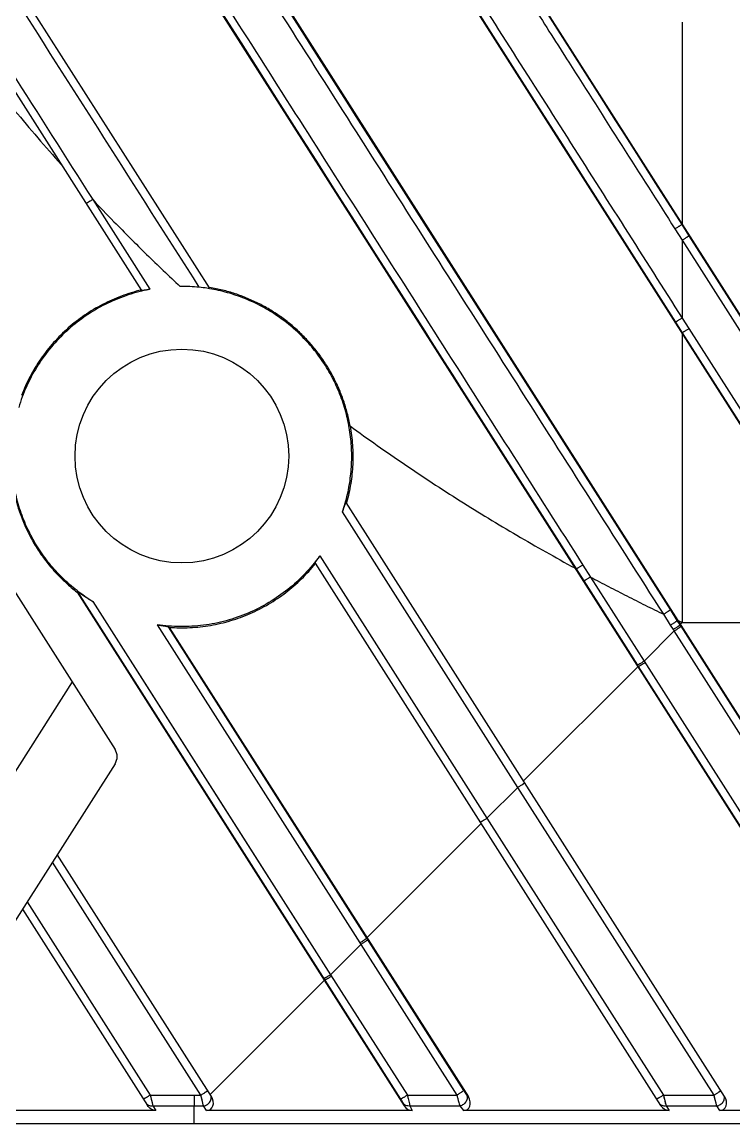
# Model space of a CAD drawing. Header units: millimetres. Extents: x 3299 to 14264, y 1863 to 5555.
# Drawn here: x 4475.34 to 4501.99, y 2501.52 to 2542.77 of the extents above; entities that cross this region are included whole.
import ezdxf

# ---------------------------------------------------------------- set-up
doc = ezdxf.new("R2010")
doc.units = ezdxf.units.MM
doc.layers.add('02___PRT_ALL_AXES', color=7, linetype='Continuous')

msp = doc.modelspace()

# ---------------------------------------------------------------- linework, layer by layer
at = {"color": 7, "linetype": 'Continuous'}
for p, q in [((4446.91015, 2614.5183), (4518.46401, 2502.20125)), ((4447.43, 2602.72148), (4511.25747, 2502.53242)), ((4446.91015, 2599.44292), (4508.85993, 2502.20125)), ((4482.3623, 2532.81335), (4447.4477, 2587.6183)), ((4446.92587, 2584.34286), (4479.81342, 2532.71975)), ((4475.19016, 2555.09024), (4496.0829, 2522.29549)), ((4499.61328, 2520.77466), (4477.64951, 2555.25049)), ((4487.57319, 2554.78467), (4520.86155, 2502.53242)), ((4458.66912, 2547.18189), (4478.82583, 2515.54219)), ((4491.18025, 2545.06502), (4499.8014, 2531.5332)), ((4494.73973, 2543.49864), (4500.03548, 2535.18645)), ((4492.35449, 2543.22192), (4492.7163, 2542.65402)), ((4494.86706, 2543.2988), (4495.32303, 2542.58311)), ((4492.7163, 2542.65402), (4494.69241, 2539.55232)), ((4500.05316, 2542.76609), (4500.05316, 2535.19504)), ((4495.32303, 2542.58311), (4495.71233, 2541.97206)), ((4494.69241, 2539.55232), (4495.47367, 2538.32605)), ((4495.47367, 2538.32605), (4496.65952, 2536.46475)), ((4496.65952, 2536.46475), (4497.53496, 2535.09065)), ((4499.06047, 2536.71683), (4500.03548, 2535.18645)), ((4477.98708, 2536.12526), (4480.13015, 2532.76199)), ((4494.50894, 2528.78661), (4490.40059, 2535.2352)), ((4497.53496, 2535.09065), (4499.31739, 2532.29293)), ((4499.78318, 2535.02102), (4500.05316, 2534.59705)), ((4500.03548, 2535.18645), (4500.30543, 2534.76273)), ((4500.05316, 2534.59705), (4509.17548, 2520.26919)), ((4500.05316, 2534.59705), (4500.05316, 2531.68686)), ((4500.30543, 2534.76273), (4509.42812, 2520.44382)), ((4488.44129, 2534.28998), (4489.52897, 2532.58273)), ((4482.36561, 2532.82965), (4482.35031, 2532.83217)), ((4482.36551, 2532.82906), (4482.35031, 2532.83217)), ((4499.31739, 2532.29293), (4499.8014, 2531.5332)), ((4499.8014, 2531.5332), (4500.05316, 2531.13805)), ((4500.05316, 2531.68686), (4500.30491, 2531.29146)), ((4500.05316, 2531.13805), (4506.96938, 2520.28247)), ((4500.05316, 2531.10049), (4500.05316, 2531.13805)), ((4500.05316, 2531.10049), (4500.05316, 2520.29416)), ((4500.30491, 2531.29146), (4507.22084, 2520.4291)), ((4495.97269, 2526.48906), (4494.50894, 2528.78661)), ((4493.47089, 2526.39536), (4496.0829, 2522.29549)), ((4498.12558, 2523.1098), (4495.97269, 2526.48906)), ((4501.64197, 2502.55033), (4487.47596, 2524.78652)), ((4487.49157, 2524.78289), (4487.48801, 2524.7676)), ((4487.49224, 2524.7827), (4487.48801, 2524.7676)), ((4493.90523, 2514.12126), (4487.33663, 2524.42983)), ((4499.61328, 2520.77466), (4498.12558, 2523.1098)), ((4486.31365, 2522.51643), (4499.24524, 2502.21789)), ((4486.48641, 2522.78665), (4492.74639, 2512.96242)), ((4496.33325, 2522.44327), (4496.61978, 2521.99336)), ((4496.03529, 2522.3319), (4496.0829, 2522.29549)), ((4496.0829, 2522.29549), (4496.36936, 2521.84584)), ((4496.36936, 2521.84584), (4498.37562, 2518.69659)), ((4496.61978, 2521.99336), (4498.62708, 2518.84311)), ((4477.40354, 2521.42712), (4477.41903, 2521.44132)), ((4477.40354, 2521.42712), (4489.65177, 2502.20125)), ((4477.41903, 2521.44132), (4486.67804, 2506.90734)), ((4477.99743, 2521.07185), (4486.89383, 2507.10985)), ((4499.8712, 2520.36981), (4499.61328, 2520.77466)), ((4499.61848, 2520.19525), (4499.36043, 2520.60022)), ((4499.97568, 2520.20579), (4499.8712, 2520.36981)), ((4499.89413, 2520.36929), (4499.8712, 2520.36981)), ((4480.40368, 2520.20355), (4487.98976, 2508.29793)), ((4480.81433, 2520.13254), (4488.24243, 2508.47253)), ((4480.85072, 2520.11067), (4492.0493, 2502.53242)), ((4498.62708, 2518.84311), (4499.75888, 2519.97491)), ((4499.72302, 2520.03118), (4499.61848, 2520.19525)), ((4499.75888, 2519.97491), (4499.72302, 2520.03118)), ((4510.82777, 2502.60023), (4499.75888, 2519.97491)), ((4499.98525, 2520.22625), (4499.97568, 2520.20579)), ((4500.01152, 2520.14953), (4499.97568, 2520.20579)), ((4499.98525, 2520.22625), (4500.05316, 2520.29416)), ((4511.08041, 2502.77486), (4500.01152, 2520.14953)), ((4500.05316, 2520.29416), (4506.93755, 2520.29416)), ((4498.62708, 2518.84311), (4508.97494, 2502.60023)), ((4494.11863, 2514.35962), (4498.39185, 2518.63284)), ((4498.37562, 2518.69659), (4498.41129, 2518.64059)), ((4498.39185, 2518.63284), (4498.41129, 2518.64059)), ((4498.41129, 2518.64059), (4508.72348, 2502.45371)), ((4477.21845, 2518.06528), (4471.02382, 2508.34166)), ((4478.82583, 2515.00489), (4472.54274, 2505.14241)), ((4492.74639, 2512.96242), (4493.90523, 2514.12126)), ((4501.24493, 2502.60023), (4493.90523, 2514.12126)), ((4492.74639, 2512.96242), (4499.34783, 2502.60023)), ((4488.252, 2508.49299), (4492.52522, 2512.76622)), ((4482.03668, 2502.60033), (4476.47941, 2511.32175)), ((4482.43381, 2502.55033), (4476.66261, 2511.60931)), ((4475.53088, 2509.83285), (4480.13848, 2502.60181)), ((4475.35835, 2509.56203), (4480.03663, 2502.2186)), ((4488.252, 2508.49299), (4488.24243, 2508.47253)), ((4488.24243, 2508.47253), (4491.87225, 2502.77486)), ((4486.89383, 2507.10985), (4488.02562, 2508.24165)), ((4487.98976, 2508.29793), (4488.02562, 2508.24165)), ((4488.02562, 2508.24165), (4491.6196, 2502.60023)), ((4482.38537, 2502.62637), (4486.65859, 2506.89959)), ((4486.65859, 2506.89959), (4486.67804, 2506.90734)), ((4486.67804, 2506.90734), (4489.51531, 2502.45371)), ((4486.89383, 2507.10985), (4489.76677, 2502.60023)), ((4480.13848, 2502.60181), (4480.24142, 2502.19839)), ((4480.13848, 2502.60181), (4481.78144, 2502.60036)), ((4481.78144, 2502.60036), (4481.78149, 2502.19738)), ((4481.78144, 2502.60036), (4482.03668, 2502.60033)), ((4482.13942, 2502.19745), (4482.03668, 2502.60033)), ((4489.60879, 2502.2926), (4489.65177, 2502.20125)), ((4489.76677, 2502.60023), (4491.6196, 2502.60023)), ((4491.98401, 2502.61375), (4492.0493, 2502.53242)), ((4499.34783, 2502.60023), (4499.45047, 2502.19746)), ((4499.34783, 2502.60023), (4501.24493, 2502.60023)), ((4501.34757, 2502.19746), (4501.24493, 2502.60023)), ((4480.35301, 2502.02333), (4463.03436, 2502.03353)), ((4480.24142, 2502.19839), (4480.35301, 2502.02333)), ((4480.24142, 2502.19839), (4481.78149, 2502.19738)), ((4481.78149, 2502.19738), (4482.13942, 2502.19745)), ((4481.78149, 2501.52311), (4481.78149, 2502.19738)), ((4482.25088, 2502.02249), (4482.13942, 2502.19745)), ((4489.94257, 2502.02249), (4482.25088, 2502.02249)), ((4489.86025, 2502.19746), (4489.94257, 2502.02249)), ((4489.86025, 2502.19746), (4491.73136, 2502.19746)), ((4491.73136, 2502.19746), (4491.87184, 2502.02249)), ((4499.56194, 2502.02249), (4491.87184, 2502.02249)), ((4499.45047, 2502.19746), (4499.56194, 2502.02249)), ((4499.45047, 2502.19746), (4501.34757, 2502.19746)), ((4501.45904, 2502.02249), (4501.34757, 2502.19746)), ((4509.15074, 2502.02249), (4501.45904, 2502.02249)), ((5046.32578, 2501.52311), (4446.32578, 2501.52311))]:
    msp.add_line(p, q, dxfattribs=at)
for points in [[(4476.0173, 2553.79183), (4476.55065, 2552.95461), (4476.85151, 2552.48233), (4477.18493, 2551.95895), (4477.56114, 2551.3684), (4477.98659, 2550.70054), (4478.45411, 2549.96666), (4478.94556, 2549.19522), (4479.44529, 2548.41077), (4479.94361, 2547.62855), (4480.43936, 2546.85036), (4480.95178, 2546.04602), (4481.51848, 2545.15646), (4482.15844, 2544.15193), (4482.84507, 2543.07412), (4483.53966, 2541.98384), (4484.22861, 2540.90242), (4484.91865, 2539.81928), (4485.61841, 2538.72091), (4486.33855, 2537.59053), (4487.07898, 2536.42833), (4487.79525, 2535.30403), (4488.44129, 2534.28998)], [(4488.91524, 2537.56666), (4488.20372, 2538.68349), (4487.85421, 2539.2321), (4487.49043, 2539.80311), (4487.11385, 2540.3942), (4486.76273, 2540.94534), (4486.45295, 2541.43159), (4486.17123, 2541.8738), (4485.90007, 2542.29942), (4485.626, 2542.72962), (4485.34288, 2543.17403)], [(4495.71233, 2541.97206), (4496.19457, 2541.21515), (4496.48221, 2540.76367), (4496.81095, 2540.24768)], [(4496.81095, 2540.24768), (4497.55859, 2539.0742), (4497.92777, 2538.49472)], [(4497.92777, 2538.49472), (4498.66687, 2537.33462), (4499.06047, 2536.71683)], [(4490.40059, 2535.2352), (4489.28595, 2536.98478), (4488.91524, 2537.56666)], [(4500.30543, 2534.76273), (4503.59007, 2529.60719), (4506.63097, 2524.83421)], [(4489.52897, 2532.58273), (4490.41548, 2531.19124), (4490.79827, 2530.5904), (4491.14664, 2530.04358), (4491.46297, 2529.54706), (4491.75612, 2529.08693)], [(4491.75612, 2529.08693), (4492.30658, 2528.2229), (4492.55817, 2527.828)], [(4492.55817, 2527.828), (4493.23948, 2526.7586), (4493.47089, 2526.39536)], [(4477.99743, 2521.07185), (4482.27536, 2514.35806), (4486.89383, 2507.10985)], [(4480.13848, 2502.60181), (4480.1591, 2502.52091), (4480.17797, 2502.44687), (4480.19567, 2502.37746), (4480.21269, 2502.31077), (4480.22828, 2502.24972), (4480.24142, 2502.19839)], [(4481.78144, 2502.60036), (4481.78144, 2502.50388), (4481.78145, 2502.41201), (4481.78146, 2502.32825), (4481.78147, 2502.25579), (4481.78149, 2502.19738)], [(4482.11364, 2502.29853), (4482.07952, 2502.43232), (4482.05888, 2502.51328), (4482.03668, 2502.60033)], [(4482.13942, 2502.19745), (4482.12743, 2502.24443), (4482.11364, 2502.29853)], [(4499.34783, 2502.60023), (4499.36842, 2502.51945), (4499.38725, 2502.44553), (4499.42188, 2502.30966)], [(4499.42188, 2502.30966), (4499.4374, 2502.24871), (4499.45047, 2502.19746)], [(4501.32182, 2502.29851), (4501.28774, 2502.43223), (4501.26712, 2502.51318), (4501.24493, 2502.60023)], [(4501.34757, 2502.19746), (4501.3356, 2502.24443), (4501.32182, 2502.29851)]]:
    msp.add_lwpolyline(points, dxfattribs=at)
for centre, radius, start, end in [((4481.31357, 2526.50517), 6.36775, 100.710497, 103.572465), ((4528.67177, 2581.08124), 67.18701, 244.6389122, 244.7889075), ((4488.23475, 2532.43529), 14.36733, 238.903662, 239.072976), ((4478.40414, 2515.27354), 0.5, 327.5, 32.5)]:
    msp.add_arc(centre, radius, start, end, dxfattribs=at)
for centre, major_axis, ratio, start_param, end_param in [((4482.184, 2502.38411), (-0.19413, 0.32774), 0.78731053, -3.57796256, -1.52956878), ((4491.78755, 2502.38411), (-0.2343, 0.31404), 0.76533515, -3.66042082, -1.66704961), ((4499.49506, 2502.38411), (-0.19413, 0.32774), 0.78731053, -4.67116144, -3.57796256), ((4501.39216, 2502.38411), (-0.19413, 0.32774), 0.78731053, -3.57796256, -1.52956878), ((4489.89318, 2502.38411), (-0.14927, 0.34104), 0.80568351, -4.52124993, -3.48062243)]:
    msp.add_ellipse(centre, major_axis=major_axis, ratio=ratio, start_param=start_param, end_param=end_param, dxfattribs=at)
for points, knots in [([(4465.09683, 2555.25049), (4465.28674, 2554.84725), (4465.67394, 2554.04418), (4466.17538, 2553.04894), (4466.58647, 2552.25784), (4467.00401, 2551.47012), (4467.53817, 2550.49201), (4468.19923, 2549.32945), (4468.88075, 2548.17874), (4469.5826, 2547.04029), (4470.54545, 2545.53938), (4471.79991, 2543.69635), (4473.38629, 2541.54211), (4475.0527, 2539.44912), (4476.2164, 2538.09732), (4476.81086, 2537.43282)], [0, 0, 0, 0, 0.06249272, 0.12499042, 0.15624029, 0.1874899, 0.24998764, 0.31248553, 0.37498523, 0.43748614, 0.49998769, 0.62498751, 0.74998998, 0.8749941, 1, 1, 1, 1]), ([(4465.80096, 2555.25049), (4467.8321, 2552.06339), (4471.89452, 2545.68855), (4475.95623, 2539.31327), (4477.98708, 2536.12526)], [0, 0, 0, 0, 0.49995937, 1, 1, 1, 1]), ([(4481.97932, 2532.83799), (4479.59968, 2536.57392), (4474.84025, 2544.04511), (4470.07963, 2551.51555), (4467.69933, 2555.25049)], [0, 0, 0, 0, 0.50002722, 1, 1, 1, 1]), ([(4475.43434, 2555.25049), (4477.17666, 2552.51671), (4479.79009, 2548.41591), (4483.27402, 2542.94773), (4485.88659, 2538.84629), (4488.49879, 2534.74486), (4491.98097, 2529.27718), (4494.59242, 2525.17668), (4496.33325, 2522.44327)], [0, 0, 0, 0, 0.25002109, 0.37503713, 0.50005282, 0.62506418, 0.75006502, 1, 1, 1, 1]), ([(4499.36043, 2520.60022), (4497.53054, 2523.4735), (4494.78543, 2527.78393), (4491.12501, 2533.53169), (4488.37902, 2537.84351), (4485.63268, 2542.15546), (4482.88579, 2546.46717), (4480.13843, 2550.77852), (4478.30671, 2553.65261), (4477.39084, 2555.08962)], [0, 0, 0, 0, 0.24991211, 0.374911, 0.49992417, 0.62494371, 0.74996475, 0.8749845, 1, 1, 1, 1]), ([(4491.4323, 2545.2256), (4492.15079, 2544.09734), (4493.58758, 2541.84072), (4496.46111, 2537.32775), (4498.61634, 2533.94316), (4500.05316, 2531.68686)], [0, 0, 0, 0, 0.25001377, 0.50002438, 1, 1, 1, 1]), ([(4494.48763, 2543.33792), (4494.92891, 2542.6448), (4496.694, 2539.87245), (4498.45923, 2537.10017), (4499.78318, 2535.02102)], [0, 0, 0, 0, 0.25000743, 1, 1, 1, 1]), ([(4477.98708, 2536.12526), (4477.97105, 2536.11505), (4477.93968, 2536.0951), (4477.90107, 2536.07058), (4477.87163, 2536.05192), (4477.85112, 2536.03895), (4477.83195, 2536.02683), (4477.81427, 2536.01568), (4477.79826, 2536.0056), (4477.78407, 2535.99668), (4477.77343, 2535.99003), (4477.76592, 2535.98534), (4477.76107, 2535.98233), (4477.75677, 2535.97966), (4477.75301, 2535.97734), (4477.74981, 2535.97538), (4477.74717, 2535.97378), (4477.74533, 2535.97268), (4477.74415, 2535.97198), (4477.74347, 2535.97159), (4477.74295, 2535.9713), (4477.74255, 2535.97107), (4477.74235, 2535.971), (4477.7422, 2535.97091), (4477.74219, 2535.97093)], [0, 0, 0, 0, 0.19690657, 0.38528648, 0.47405222, 0.558133, 0.63674971, 0.70915982, 0.77471379, 0.83279347, 0.88288109, 0.90477806, 0.92450291, 0.94201622, 0.95728099, 0.97026025, 0.98091785, 0.98923055, 0.99250369, 0.9951861, 0.99727647, 0.99877382, 0.99967831, 1, 1, 1, 1]), ([(4477.98708, 2536.12526), (4478.25078, 2535.84522), (4478.7163, 2535.35894), (4479.39143, 2534.67411), (4480.21187, 2533.86259), (4480.83844, 2533.2654), (4481.26113, 2532.87267)], [0, 0, 0, 0, 0.25000035, 0.43750247, 0.62500405, 1, 1, 1, 1]), ([(4500.03548, 2535.18644), (4500.03455, 2535.18561), (4500.03187, 2535.18357), (4500.02677, 2535.17987), (4500.01955, 2535.17485), (4500.01028, 2535.16851), (4499.99904, 2535.16094), (4499.98042, 2535.14853), (4499.95307, 2535.13051), (4499.91605, 2535.10637), (4499.87442, 2535.07944), (4499.82963, 2535.05066), (4499.79884, 2535.03099), (4499.78318, 2535.02102)], [0, 0, 0, 0, 0.01245286, 0.03338572, 0.06263771, 0.09994834, 0.14500188, 0.19741355, 0.32240938, 0.47060716, 0.63684156, 0.81539755, 1, 1, 1, 1]), ([(4500.05316, 2535.19504), (4500.05066, 2535.19295), (4500.04505, 2535.18933), (4500.03874, 2535.18719), (4500.03548, 2535.18645)], [0, 0, 0, 0, 0.49328545, 1, 1, 1, 1]), ([(4500.30543, 2534.76273), (4500.3045, 2534.76189), (4500.30183, 2534.75984), (4500.29675, 2534.75612), (4500.28953, 2534.75107), (4500.28027, 2534.74471), (4500.26903, 2534.73712), (4500.25042, 2534.72468), (4500.22308, 2534.70663), (4500.18606, 2534.68246), (4500.14442, 2534.6555), (4500.09962, 2534.62669), (4500.06883, 2534.60702), (4500.05316, 2534.59705)], [0, 0, 0, 0, 0.0124609, 0.03339895, 0.06265528, 0.09996993, 0.14502731, 0.1974426, 0.32244434, 0.47064464, 0.63687578, 0.81542015, 1, 1, 1, 1]), ([(4479.80299, 2532.73612), (4479.55155, 2532.67517), (4479.05556, 2532.52263), (4478.34513, 2532.20571), (4477.67815, 2531.80522), (4477.06451, 2531.32706), (4476.51318, 2530.77824), (4476.03224, 2530.16677), (4475.62876, 2529.50174), (4475.41524, 2529.02884), (4475.32325, 2528.78705)], [0, 0, 0, 0, 0.12501583, 0.2500196, 0.37501949, 0.50001467, 0.62500819, 0.75000275, 0.87499746, 1, 1, 1, 1]), ([(4480.13015, 2532.76199), (4480.11059, 2532.75829), (4480.07215, 2532.75113), (4480.01603, 2532.74104), (4479.96367, 2532.7321), (4479.91685, 2532.72475), (4479.88206, 2532.72003), (4479.85828, 2532.71755), (4479.844, 2532.71646), (4479.83232, 2532.71607), (4479.82428, 2532.71632), (4479.81929, 2532.71701), (4479.81662, 2532.71767), (4479.81466, 2532.7185), (4479.8137, 2532.71931), (4479.81342, 2532.71975)], [0, 0, 0, 0, 0.18587678, 0.36527013, 0.53251616, 0.68194022, 0.80791182, 0.86043968, 0.90519916, 0.94167988, 0.96952717, 0.98017047, 0.9886686, 0.9951588, 1, 1, 1, 1]), ([(4481.97914, 2532.83799), (4481.85994, 2532.85049), (4481.62079, 2532.86886), (4481.38098, 2532.87368), (4481.26113, 2532.87267)], [0, 0, 0, 0, 0.50001013, 1, 1, 1, 1]), ([(4482.3582, 2532.7866), (4482.32675, 2532.79184), (4482.2008, 2532.81182), (4482.07425, 2532.82802), (4481.97914, 2532.83799)], [0, 0, 0, 0, 0.25006379, 1, 1, 1, 1]), ([(4487.33663, 2524.42983), (4487.41163, 2524.64764), (4487.50649, 2524.98088), (4487.59619, 2525.43303), (4487.66124, 2525.88945), (4487.69593, 2526.46559), (4487.66794, 2527.04213), (4487.6082, 2527.49932), (4487.52374, 2527.95264), (4487.37217, 2528.50976), (4487.11894, 2529.15451), (4486.79729, 2529.76812), (4486.411, 2530.3433), (4485.96465, 2530.87324), (4485.54687, 2531.27207), (4485.18835, 2531.56242), (4484.81461, 2531.83291), (4484.3207, 2532.13235), (4483.79724, 2532.37646), (4483.36464, 2532.53678), (4482.92403, 2532.67337), (4482.5856, 2532.74876), (4482.3582, 2532.7866)], [0, 0, 0, 0, 0.06246499, 0.09370963, 0.12495355, 0.18742315, 0.24989675, 0.28114708, 0.31239884, 0.37488386, 0.43737514, 0.49987253, 0.56237547, 0.62488304, 0.68739404, 0.7186619, 0.7499301, 0.81244362, 0.8749564, 0.90622361, 0.93748891, 1, 1, 1, 1]), ([(4487.62424, 2527.64713), (4487.595, 2527.80831), (4487.52414, 2528.12856), (4487.38142, 2528.5993), (4487.20305, 2529.05781), (4486.9901, 2529.50133), (4486.74379, 2529.92727), (4486.46557, 2530.33313), (4486.15708, 2530.7165), (4485.82011, 2531.07513), (4485.45665, 2531.40691), (4485.06884, 2531.70987), (4484.65895, 2531.98224), (4484.22941, 2532.22241), (4483.78273, 2532.42896), (4483.32156, 2532.60069), (4482.84862, 2532.73658), (4482.52725, 2532.80277), (4482.36561, 2532.82965)], [0, 0, 0, 0, 0.06247834, 0.12496269, 0.18745035, 0.24994287, 0.31243922, 0.37493917, 0.43744211, 0.49994756, 0.56245482, 0.62496317, 0.68747198, 0.74998053, 0.81248831, 0.87499444, 0.93749836, 1, 1, 1, 1]), ([(4479.81922, 2532.69509), (4479.55084, 2532.6303), (4479.02191, 2532.46556), (4478.26785, 2532.1177), (4477.56525, 2531.67486), (4476.92616, 2531.14457), (4476.36134, 2530.53579), (4475.88034, 2529.85878), (4475.49133, 2529.12517), (4475.2976, 2528.6062), (4475.21807, 2528.34184)], [0, 0, 0, 0, 0.12501758, 0.25002182, 0.37501932, 0.50001301, 0.62500559, 0.74999956, 0.8749957, 1, 1, 1, 1]), ([(4500.05316, 2531.68686), (4500.03777, 2531.67706), (4500.0075, 2531.65787), (4499.96332, 2531.63009), (4499.92216, 2531.60447), (4499.88543, 2531.58187), (4499.85813, 2531.56532), (4499.8394, 2531.55417), (4499.82801, 2531.54749), (4499.81852, 2531.54206), (4499.81101, 2531.53788), (4499.80555, 2531.53504), (4499.80257, 2531.53361), (4499.8014, 2531.5332)], [0, 0, 0, 0, 0.18557658, 0.36449091, 0.53064477, 0.67849943, 0.80305858, 0.85526449, 0.90014333, 0.93732499, 0.96650738, 0.98744489, 1, 1, 1, 1]), ([(4500.30491, 2531.29146), (4500.28952, 2531.28166), (4500.25926, 2531.26247), (4500.21509, 2531.23472), (4500.17395, 2531.20913), (4500.13722, 2531.18656), (4500.10993, 2531.17004), (4500.09119, 2531.15892), (4500.0798, 2531.15226), (4500.0703, 2531.14684), (4500.06279, 2531.14268), (4500.05732, 2531.13985), (4500.05433, 2531.13844), (4500.05316, 2531.13804)], [0, 0, 0, 0, 0.18559132, 0.36450804, 0.53065599, 0.67850049, 0.80304918, 0.85525094, 0.90012696, 0.93730763, 0.96649146, 0.98743389, 1, 1, 1, 1]), ([(4487.62425, 2527.64712), (4487.66725, 2527.4101), (4487.72656, 2526.93079), (4487.73401, 2526.20674), (4487.65999, 2525.48648), (4487.55685, 2525.01472), (4487.49224, 2524.7827)], [0, 0, 0, 0, 0.2500288, 0.50003118, 0.75001722, 1, 1, 1, 1]), ([(4487.62425, 2527.64712), (4488.294, 2527.15731), (4489.65087, 2526.20123), (4491.73356, 2524.83713), (4493.86068, 2523.54352), (4495.30643, 2522.72833), (4496.03529, 2522.3319)], [0, 0, 0, 0, 0.2500085, 0.50001135, 0.75000932, 1, 1, 1, 1]), ([(4477.99743, 2521.07185), (4477.79137, 2521.19776), (4477.39321, 2521.47327), (4476.84706, 2521.95145), (4476.35865, 2522.48857), (4475.93441, 2523.07762), (4475.57977, 2523.711), (4475.29934, 2524.38052), (4475.09674, 2525.07742), (4475.01527, 2525.55458), (4474.98824, 2525.79448)], [0, 0, 0, 0, 0.12501671, 0.25002756, 0.37503698, 0.50004128, 0.62504033, 0.75003386, 0.87501873, 1, 1, 1, 1]), ([(4475.05913, 2525.10711), (4475.09963, 2524.92616), (4475.19639, 2524.56758), (4475.38754, 2524.04445), (4475.62334, 2523.53979), (4475.90197, 2523.05745), (4476.22136, 2522.60106), (4476.57911, 2522.17403), (4476.97249, 2521.77962), (4477.25663, 2521.54033), (4477.40354, 2521.42712)], [0, 0, 0, 0, 0.12498242, 0.24997567, 0.37496835, 0.49996794, 0.62497182, 0.74997695, 0.87499009, 1, 1, 1, 1]), ([(4487.33663, 2524.42983), (4487.34399, 2524.45121), (4487.35863, 2524.49365), (4487.37692, 2524.54633), (4487.39137, 2524.5876), (4487.40191, 2524.61744), (4487.41217, 2524.64617), (4487.42209, 2524.67347), (4487.43157, 2524.69897), (4487.44051, 2524.72222), (4487.44765, 2524.73992), (4487.45303, 2524.75255), (4487.45669, 2524.76074), (4487.4601, 2524.76794), (4487.46325, 2524.7741), (4487.4661, 2524.77915), (4487.46865, 2524.78305), (4487.47064, 2524.78552), (4487.47212, 2524.78682), (4487.47324, 2524.78754), (4487.47481, 2524.78785), (4487.47567, 2524.78698), (4487.47596, 2524.78652)], [0, 0, 0, 0, 0.1752833, 0.34810708, 0.43231819, 0.51434209, 0.59345544, 0.66886188, 0.73955023, 0.80437563, 0.86195765, 0.88756789, 0.91080105, 0.93146421, 0.94937479, 0.96439767, 0.97643873, 0.98546036, 0.98888733, 0.99166691, 0.99579859, 1, 1, 1, 1]), ([(4486.48641, 2522.78665), (4486.31759, 2522.55184), (4485.94737, 2522.10467), (4485.30635, 2521.51611), (4484.59104, 2521.02005), (4483.81486, 2520.6259), (4482.99218, 2520.34097), (4482.13828, 2520.17058), (4481.26924, 2520.1179), (4480.69005, 2520.16198), (4480.40368, 2520.20355)], [0, 0, 0, 0, 0.12495974, 0.2499281, 0.37491043, 0.49990608, 0.62491446, 0.74993425, 0.87496234, 1, 1, 1, 1]), ([(4480.85072, 2520.11067), (4481.1088, 2520.0918), (4481.62778, 2520.08533), (4482.40125, 2520.1698), (4483.15891, 2520.34711), (4483.88948, 2520.61469), (4484.5823, 2520.96858), (4485.22721, 2521.40361), (4485.81468, 2521.91326), (4486.16256, 2522.29809), (4486.32406, 2522.50009)], [0, 0, 0, 0, 0.12503552, 0.25006043, 0.37507854, 0.50008575, 0.62508141, 0.75006588, 0.87503629, 1, 1, 1, 1]), ([(4486.31365, 2522.51643), (4486.31337, 2522.51687), (4486.31303, 2522.51809), (4486.31311, 2522.52024), (4486.31365, 2522.52296), (4486.31514, 2522.52779), (4486.31833, 2522.53522), (4486.32363, 2522.54567), (4486.33067, 2522.55819), (4486.34298, 2522.57873), (4486.362, 2522.60832), (4486.3885, 2522.64774), (4486.41882, 2522.69155), (4486.45184, 2522.73838), (4486.47471, 2522.77038), (4486.48641, 2522.78665)], [0, 0, 0, 0, 0.00485953, 0.01137127, 0.01989249, 0.03055738, 0.05843127, 0.09490348, 0.13960931, 0.19204039, 0.31772701, 0.46685904, 0.63397887, 0.81355596, 1, 1, 1, 1]), ([(4496.33325, 2522.44327), (4496.31802, 2522.4336), (4496.28808, 2522.4147), (4496.24435, 2522.38751), (4496.20359, 2522.36259), (4496.16717, 2522.34077), (4496.14003, 2522.32494), (4496.12136, 2522.3144), (4496.10996, 2522.30815), (4496.10043, 2522.30311), (4496.09283, 2522.29935), (4496.08772, 2522.29705), (4496.08462, 2522.29592), (4496.08342, 2522.29558), (4496.0829, 2522.29549)], [0, 0, 0, 0, 0.18603683, 0.36503459, 0.53101778, 0.67856995, 0.80281405, 0.85489331, 0.89968438, 0.93683159, 0.96605065, 0.98712492, 0.99458326, 1, 1, 1, 1]), ([(4496.61978, 2521.99335), (4496.60456, 2521.98368), (4496.57463, 2521.96479), (4496.53089, 2521.93762), (4496.49013, 2521.91273), (4496.4537, 2521.89095), (4496.42656, 2521.87515), (4496.40787, 2521.86464), (4496.39647, 2521.85841), (4496.38692, 2521.8534), (4496.37931, 2521.84965), (4496.37419, 2521.84737), (4496.37109, 2521.84626), (4496.36988, 2521.84593), (4496.36936, 2521.84584)], [0, 0, 0, 0, 0.1860346, 0.36502376, 0.53099508, 0.67853526, 0.80277044, 0.8548475, 0.89963851, 0.93678847, 0.96601411, 0.98710078, 0.99456902, 1, 1, 1, 1]), ([(4496.61978, 2521.99336), (4496.84597, 2521.87299), (4497.18629, 2521.69441), (4497.64157, 2521.45921), (4498.09775, 2521.22581), (4498.6699, 2520.93782), (4499.12986, 2520.71194), (4499.36043, 2520.60022)], [0, 0, 0, 0, 0.25000382, 0.37500569, 0.50000621, 0.75000448, 1, 1, 1, 1]), ([(4477.41903, 2521.44132), (4477.41937, 2521.44164), (4477.42089, 2521.44165), (4477.4233, 2521.44091), (4477.42686, 2521.43943), (4477.43126, 2521.43721), (4477.43649, 2521.43436), (4477.44474, 2521.42958), (4477.45622, 2521.42254), (4477.47104, 2521.41311), (4477.48701, 2521.40272), (4477.5038, 2521.39165), (4477.52121, 2521.38007), (4477.53909, 2521.36812), (4477.56364, 2521.35167), (4477.59496, 2521.33066), (4477.63318, 2521.3051), (4477.67209, 2521.27923), (4477.71156, 2521.25318), (4477.75148, 2521.22706), (4477.79179, 2521.20093), (4477.84607, 2521.16611), (4477.91452, 2521.12288), (4477.9697, 2521.08879), (4477.99743, 2521.07185)], [0, 0, 0, 0, 0.00205264, 0.00580755, 0.01138627, 0.01865891, 0.02740049, 0.03738105, 0.0603151, 0.08616633, 0.11408146, 0.14349007, 0.17400565, 0.2053765, 0.23741286, 0.30299947, 0.37005858, 0.43816961, 0.50706193, 0.57654939, 0.6464979, 0.71680182, 0.858145, 1, 1, 1, 1]), ([(4499.36043, 2520.60022), (4499.3763, 2520.61031), (4499.4075, 2520.6303), (4499.45279, 2520.65984), (4499.49482, 2520.68776), (4499.52705, 2520.70965), (4499.55008, 2520.72565), (4499.56496, 2520.73618), (4499.57803, 2520.74562), (4499.58917, 2520.75389), (4499.59828, 2520.76092), (4499.60528, 2520.76664), (4499.60974, 2520.77061), (4499.61215, 2520.77315), (4499.61298, 2520.77418), (4499.61328, 2520.77466)], [0, 0, 0, 0, 0.18350181, 0.36146848, 0.52750855, 0.67579138, 0.74159783, 0.80104653, 0.85362657, 0.89886546, 0.93637821, 0.9658586, 0.9870779, 0.9945688, 1, 1, 1, 1]), ([(4499.61848, 2520.19525), (4499.63435, 2520.20534), (4499.66554, 2520.22533), (4499.71082, 2520.25487), (4499.75284, 2520.2828), (4499.78506, 2520.3047), (4499.80807, 2520.32071), (4499.82294, 2520.33125), (4499.836, 2520.3407), (4499.84713, 2520.34898), (4499.85623, 2520.35602), (4499.86322, 2520.36176), (4499.86767, 2520.36574), (4499.87007, 2520.36829), (4499.8709, 2520.36933), (4499.8712, 2520.36981)], [0, 0, 0, 0, 0.18349834, 0.36145809, 0.52748968, 0.67576441, 0.74156759, 0.80101388, 0.85359266, 0.89883181, 0.93634677, 0.96583206, 0.98706039, 0.99455846, 1, 1, 1, 1]), ([(4480.40368, 2520.20355), (4480.42602, 2520.2003), (4480.47037, 2520.19385), (4480.53593, 2520.18425), (4480.59908, 2520.17486), (4480.65827, 2520.16575), (4480.70426, 2520.15823), (4480.73755, 2520.15228), (4480.75915, 2520.14811), (4480.77793, 2520.14409), (4480.79346, 2520.14025), (4480.80415, 2520.13703), (4480.81069, 2520.13446), (4480.81326, 2520.13319), (4480.81433, 2520.13254)], [0, 0, 0, 0, 0.16235349, 0.32219444, 0.47636406, 0.62136879, 0.75267722, 0.81143787, 0.86447003, 0.91082665, 0.94949916, 0.97948976, 0.9909668, 1, 1, 1, 1]), ([(4499.72302, 2520.03118), (4499.73889, 2520.04127), (4499.77008, 2520.06126), (4499.81536, 2520.0908), (4499.85737, 2520.11873), (4499.88958, 2520.14064), (4499.91259, 2520.15666), (4499.92746, 2520.16719), (4499.94051, 2520.17665), (4499.95163, 2520.18494), (4499.96073, 2520.19199), (4499.96771, 2520.19773), (4499.97216, 2520.20172), (4499.97456, 2520.20427), (4499.97539, 2520.20531), (4499.97568, 2520.20579)], [0, 0, 0, 0, 0.18349688, 0.36145377, 0.52748188, 0.6757533, 0.74155514, 0.80100046, 0.85357874, 0.898818, 0.93633387, 0.96582117, 0.9870532, 0.99455422, 1, 1, 1, 1]), ([(4499.75888, 2519.97491), (4499.77475, 2519.98499), (4499.80594, 2520.00498), (4499.85121, 2520.03452), (4499.89322, 2520.06246), (4499.92543, 2520.08437), (4499.94844, 2520.10039), (4499.96331, 2520.11093), (4499.97636, 2520.12038), (4499.98748, 2520.12868), (4499.99657, 2520.13572), (4500.00356, 2520.14147), (4500.008, 2520.14546), (4500.0104, 2520.14801), (4500.01123, 2520.14906), (4500.01152, 2520.14953)], [0, 0, 0, 0, 0.18349636, 0.36145227, 0.52747919, 0.67574948, 0.74155087, 0.80099585, 0.85357396, 0.89881326, 0.93632945, 0.96581744, 0.98705074, 0.99455277, 1, 1, 1, 1]), ([(4498.62708, 2518.84311), (4498.61184, 2518.83343), (4498.58187, 2518.81454), (4498.53805, 2518.7874), (4498.49717, 2518.76259), (4498.46553, 2518.74383), (4498.44268, 2518.73062), (4498.42779, 2518.72218), (4498.41454, 2518.71485), (4498.40306, 2518.70871), (4498.39343, 2518.7038), (4498.38574, 2518.70015), (4498.38055, 2518.69796), (4498.37739, 2518.69694), (4498.37615, 2518.69665), (4498.37562, 2518.69659)], [0, 0, 0, 0, 0.18590397, 0.36479895, 0.53070946, 0.67821949, 0.74352371, 0.80245515, 0.85454367, 0.89935517, 0.93653682, 0.96580983, 0.98696961, 0.99449233, 1, 1, 1, 1]), ([(4498.66275, 2518.78712), (4498.64751, 2518.77743), (4498.61754, 2518.75854), (4498.57372, 2518.73141), (4498.53284, 2518.70659), (4498.5012, 2518.68784), (4498.47836, 2518.67463), (4498.46346, 2518.66618), (4498.45021, 2518.65886), (4498.43873, 2518.65272), (4498.4291, 2518.6478), (4498.42141, 2518.64416), (4498.41622, 2518.64197), (4498.41306, 2518.64094), (4498.41182, 2518.64066), (4498.41129, 2518.64059)], [0, 0, 0, 0, 0.18590398, 0.36479897, 0.53070949, 0.67821952, 0.74352373, 0.80245518, 0.85454369, 0.89935518, 0.93653684, 0.96580984, 0.98696962, 0.99449234, 1, 1, 1, 1]), ([(4493.90523, 2514.12126), (4493.92201, 2514.13192), (4493.95491, 2514.15302), (4494.0025, 2514.18412), (4494.04, 2514.20913), (4494.06759, 2514.22789), (4494.08604, 2514.24062), (4494.10268, 2514.25231), (4494.11737, 2514.26283), (4494.12994, 2514.27209), (4494.14028, 2514.27999), (4494.14831, 2514.28646), (4494.15392, 2514.29137), (4494.15707, 2514.29464), (4494.15828, 2514.29646), (4494.15838, 2514.29722), (4494.15825, 2514.29743)], [0, 0, 0, 0, 0.19297535, 0.37937362, 0.5517095, 0.63047325, 0.70321957, 0.76924571, 0.82788351, 0.87857473, 0.92081265, 0.95420361, 0.97846426, 0.99346821, 0.99762864, 1, 1, 1, 1]), ([(4492.74639, 2512.96242), (4492.73025, 2512.95216), (4492.69857, 2512.93221), (4492.65241, 2512.90367), (4492.61579, 2512.88151), (4492.58866, 2512.86542), (4492.57042, 2512.85477), (4492.55383, 2512.84527), (4492.53902, 2512.83699), (4492.52615, 2512.83001), (4492.51534, 2512.8244), (4492.50666, 2512.82018), (4492.50025, 2512.8174), (4492.49623, 2512.81605), (4492.49419, 2512.81578), (4492.4935, 2512.81601), (4492.49337, 2512.81621)], [0, 0, 0, 0, 0.19578997, 0.38334929, 0.55564162, 0.63407252, 0.70635338, 0.77183285, 0.82989248, 0.88001703, 0.92173998, 0.95470075, 0.97864397, 0.9934694, 0.99760325, 1, 1, 1, 1]), ([(4488.24243, 2508.47253), (4488.24214, 2508.47206), (4488.24131, 2508.47101), (4488.23891, 2508.46846), (4488.23446, 2508.46447), (4488.22747, 2508.45873), (4488.21838, 2508.45169), (4488.20726, 2508.4434), (4488.1942, 2508.43394), (4488.17933, 2508.4234), (4488.15633, 2508.40739), (4488.12411, 2508.38548), (4488.0821, 2508.35754), (4488.03683, 2508.328), (4488.00564, 2508.30801), (4487.98976, 2508.29793)], [0, 0, 0, 0, 0.00544577, 0.01294679, 0.03417882, 0.06366611, 0.10118199, 0.14642124, 0.19899952, 0.25844484, 0.32424669, 0.47251811, 0.63854622, 0.81650312, 1, 1, 1, 1]), ([(4488.27827, 2508.41628), (4488.27797, 2508.4158), (4488.27715, 2508.41476), (4488.27475, 2508.4122), (4488.2703, 2508.40821), (4488.26332, 2508.40247), (4488.25422, 2508.39542), (4488.2431, 2508.38713), (4488.23005, 2508.37767), (4488.21518, 2508.36713), (4488.19218, 2508.35112), (4488.15997, 2508.32921), (4488.11796, 2508.30127), (4488.07268, 2508.27173), (4488.0415, 2508.25174), (4488.02562, 2508.24165)], [0, 0, 0, 0, 0.00544723, 0.01294926, 0.03418256, 0.06367055, 0.10118674, 0.14642604, 0.19900415, 0.25844913, 0.32425052, 0.47252081, 0.63854773, 0.81650364, 1, 1, 1, 1]), ([(4486.89383, 2507.10985), (4486.87859, 2507.10017), (4486.84861, 2507.08128), (4486.80479, 2507.05415), (4486.76392, 2507.02933), (4486.73228, 2507.01057), (4486.70943, 2506.99736), (4486.69453, 2506.98892), (4486.68128, 2506.9816), (4486.6698, 2506.97546), (4486.66017, 2506.97054), (4486.65249, 2506.9669), (4486.64729, 2506.96471), (4486.64413, 2506.96368), (4486.6429, 2506.9634), (4486.64237, 2506.96333)], [0, 0, 0, 0, 0.18590397, 0.36479895, 0.53070946, 0.67821949, 0.74352371, 0.80245515, 0.85454367, 0.89935517, 0.93653682, 0.96580983, 0.98696961, 0.99449233, 1, 1, 1, 1]), ([(4486.9295, 2507.05386), (4486.91426, 2507.04418), (4486.88428, 2507.02529), (4486.84046, 2506.99815), (4486.79959, 2506.97334), (4486.76795, 2506.95458), (4486.7451, 2506.94137), (4486.7302, 2506.93293), (4486.71696, 2506.92561), (4486.70547, 2506.91947), (4486.69585, 2506.91455), (4486.68816, 2506.9109), (4486.68296, 2506.90872), (4486.67981, 2506.90769), (4486.67857, 2506.9074), (4486.67804, 2506.90734)], [0, 0, 0, 0, 0.18590398, 0.36479897, 0.53070949, 0.67821952, 0.74352373, 0.80245518, 0.85454369, 0.89935518, 0.93653684, 0.96580984, 0.98696962, 0.99449234, 1, 1, 1, 1]), ([(4482.03668, 2502.60033), (4482.05346, 2502.61099), (4482.08637, 2502.63209), (4482.13396, 2502.66318), (4482.17147, 2502.68819), (4482.19907, 2502.70695), (4482.21752, 2502.71967), (4482.23417, 2502.73135), (4482.24886, 2502.74187), (4482.26144, 2502.75113), (4482.27179, 2502.75902), (4482.27982, 2502.76548), (4482.28544, 2502.77038), (4482.28859, 2502.77364), (4482.2898, 2502.77546), (4482.28991, 2502.77622), (4482.28977, 2502.77642)], [0, 0, 0, 0, 0.19298073, 0.37938628, 0.55173005, 0.63049757, 0.70324735, 0.76927644, 0.8279165, 0.87860911, 0.92084727, 0.95423693, 0.97849402, 0.99349017, 0.99764278, 1, 1, 1, 1]), ([(4491.87225, 2502.77486), (4491.87196, 2502.77438), (4491.87113, 2502.77333), (4491.86873, 2502.77078), (4491.86428, 2502.76679), (4491.8573, 2502.76105), (4491.8482, 2502.754), (4491.83709, 2502.74571), (4491.82403, 2502.73625), (4491.80917, 2502.72571), (4491.78616, 2502.7097), (4491.75395, 2502.68779), (4491.71194, 2502.65985), (4491.66666, 2502.63031), (4491.63548, 2502.61032), (4491.6196, 2502.60023)], [0, 0, 0, 0, 0.00544723, 0.01294926, 0.03418257, 0.06367056, 0.10118675, 0.14642605, 0.19900416, 0.25844914, 0.32425053, 0.47252082, 0.63854773, 0.81650365, 1, 1, 1, 1]), ([(4491.87225, 2502.77486), (4491.88222, 2502.75921), (4491.90194, 2502.72884), (4491.93111, 2502.68562), (4491.95816, 2502.64739), (4491.97572, 2502.62407), (4491.98401, 2502.61375)], [0, 0, 0, 0, 0.28380523, 0.55375068, 0.79746018, 1, 1, 1, 1]), ([(4501.24493, 2502.60023), (4501.26171, 2502.61089), (4501.29462, 2502.63199), (4501.3422, 2502.66309), (4501.3797, 2502.6881), (4501.40729, 2502.70686), (4501.42574, 2502.71959), (4501.44239, 2502.73128), (4501.45707, 2502.7418), (4501.46965, 2502.75107), (4501.47999, 2502.75896), (4501.48801, 2502.76543), (4501.49363, 2502.77034), (4501.49677, 2502.77361), (4501.49798, 2502.77543), (4501.49808, 2502.77619), (4501.49795, 2502.7764)], [0, 0, 0, 0, 0.19297535, 0.37937362, 0.5517095, 0.63047325, 0.70321957, 0.76924571, 0.82788351, 0.87857473, 0.92081265, 0.95420361, 0.97846426, 0.99346821, 0.99762864, 1, 1, 1, 1]), ([(4480.13848, 2502.60181), (4480.12235, 2502.59156), (4480.09069, 2502.57161), (4480.04457, 2502.54305), (4480.008, 2502.52085), (4479.98091, 2502.50473), (4479.9627, 2502.49406), (4479.94614, 2502.48452), (4479.93138, 2502.4762), (4479.91854, 2502.46918), (4479.90776, 2502.46352), (4479.89912, 2502.45926), (4479.89276, 2502.45643), (4479.88876, 2502.45505), (4479.88675, 2502.45473), (4479.88607, 2502.45493), (4479.88595, 2502.45512)], [0, 0, 0, 0, 0.19587976, 0.38350965, 0.55585361, 0.63430325, 0.7065981, 0.77208669, 0.8301503, 0.88027318, 0.92198781, 0.95493167, 0.97884499, 0.99361499, 0.99769628, 1, 1, 1, 1]), ([(4480.24142, 2502.19839), (4480.21615, 2502.19409), (4480.16575, 2502.19139), (4480.1047, 2502.2044), (4480.06161, 2502.22435), (4480.03301, 2502.24347), (4480.00832, 2502.26657), (4479.99473, 2502.28438), (4479.98877, 2502.29372)], [0, 0, 0, 0, 0.26915441, 0.52395525, 0.64644066, 0.7660411, 0.88362215, 1, 1, 1, 1]), ([(4480.35301, 2502.02333), (4480.33688, 2502.02334), (4480.30457, 2502.0262), (4480.25749, 2502.03804), (4480.21258, 2502.05646), (4480.15645, 2502.08844), (4480.09405, 2502.14044), (4480.05393, 2502.19145), (4480.03663, 2502.2186)], [0, 0, 0, 0, 0.1250758, 0.25022394, 0.37532556, 0.50042809, 0.75020872, 1, 1, 1, 1]), ([(4482.13942, 2502.19745), (4482.16408, 2502.20166), (4482.21305, 2502.21586), (4482.28043, 2502.25199), (4482.33886, 2502.30102), (4482.38463, 2502.35993), (4482.4148, 2502.42512), (4482.42721, 2502.49264), (4482.42074, 2502.55811), (4482.40363, 2502.59771), (4482.39243, 2502.61528)], [0, 0, 0, 0, 0.13210301, 0.26670609, 0.40091941, 0.5318894, 0.657442, 0.77660628, 0.89001319, 1, 1, 1, 1]), ([(4489.76677, 2502.60023), (4489.75154, 2502.59055), (4489.72156, 2502.57166), (4489.67774, 2502.54452), (4489.63687, 2502.51971), (4489.60523, 2502.50095), (4489.58238, 2502.48774), (4489.56748, 2502.47929), (4489.55423, 2502.47197), (4489.54275, 2502.46583), (4489.53312, 2502.46092), (4489.52544, 2502.45727), (4489.52024, 2502.45508), (4489.51708, 2502.45405), (4489.51585, 2502.45377), (4489.51531, 2502.45371)], [0, 0, 0, 0, 0.18590398, 0.36479896, 0.53070948, 0.6782195, 0.74352371, 0.80245516, 0.85454367, 0.89935516, 0.93653682, 0.96580983, 0.98696961, 0.99449233, 1, 1, 1, 1]), ([(4489.51531, 2502.45371), (4489.52494, 2502.4386), (4489.54345, 2502.409), (4489.56919, 2502.36608), (4489.58829, 2502.33248), (4489.60104, 2502.30844), (4489.60642, 2502.29763), (4489.60879, 2502.2926)], [0, 0, 0, 0, 0.28836486, 0.56200238, 0.80568441, 0.91038826, 1, 1, 1, 1]), ([(4489.86025, 2502.19746), (4489.83545, 2502.19433), (4489.786, 2502.19356), (4489.71532, 2502.20982), (4489.65394, 2502.24261), (4489.62169, 2502.27484), (4489.60879, 2502.2926)], [0, 0, 0, 0, 0.26668817, 0.52221526, 0.76582258, 1, 1, 1, 1]), ([(4489.76677, 2502.60023), (4489.77686, 2502.56069), (4489.79597, 2502.48419), (4489.82201, 2502.37536), (4489.84079, 2502.29237), (4489.85299, 2502.23466), (4489.85805, 2502.20921), (4489.86025, 2502.19746)], [0, 0, 0, 0, 0.29602193, 0.57205429, 0.81181228, 0.91325389, 1, 1, 1, 1]), ([(4491.6196, 2502.60023), (4491.62976, 2502.56042), (4491.64972, 2502.48354), (4491.67917, 2502.37459), (4491.70596, 2502.28005), (4491.72327, 2502.22268), (4491.73136, 2502.19746)], [0, 0, 0, 0, 0.29485547, 0.57001457, 0.80989987, 1, 1, 1, 1]), ([(4491.98401, 2502.61375), (4491.99356, 2502.59613), (4492.00741, 2502.55667), (4492.01028, 2502.49262), (4491.99598, 2502.42665), (4491.96563, 2502.36271), (4491.92118, 2502.30446), (4491.8653, 2502.2553), (4491.80136, 2502.21813), (4491.75481, 2502.20251), (4491.73136, 2502.19746)], [0, 0, 0, 0, 0.10844555, 0.2222064, 0.34283408, 0.47007702, 0.60223167, 0.73663362, 0.87019056, 1, 1, 1, 1]), ([(4499.34783, 2502.60023), (4499.33169, 2502.58997), (4499.30001, 2502.57002), (4499.25386, 2502.54148), (4499.21723, 2502.51932), (4499.1901, 2502.50323), (4499.17186, 2502.49259), (4499.15527, 2502.48308), (4499.14046, 2502.4748), (4499.12759, 2502.46782), (4499.11678, 2502.46221), (4499.1081, 2502.458), (4499.10169, 2502.45521), (4499.09767, 2502.45387), (4499.09563, 2502.45359), (4499.09494, 2502.45382), (4499.09481, 2502.45402)], [0, 0, 0, 0, 0.19578997, 0.38334927, 0.55564159, 0.63407249, 0.70635335, 0.77183282, 0.82989245, 0.880017, 0.92173994, 0.95470072, 0.97864394, 0.99346938, 0.99760324, 1, 1, 1, 1]), ([(4499.45047, 2502.19746), (4499.42517, 2502.19314), (4499.3747, 2502.19042), (4499.31357, 2502.20344), (4499.27041, 2502.22342), (4499.24177, 2502.24257), (4499.21703, 2502.26571), (4499.20342, 2502.28355), (4499.19745, 2502.29291)], [0, 0, 0, 0, 0.26908153, 0.52386539, 0.64636135, 0.76598223, 0.88359096, 1, 1, 1, 1]), ([(4501.34757, 2502.19746), (4501.37224, 2502.20167), (4501.4212, 2502.21588), (4501.48858, 2502.25201), (4501.54702, 2502.30103), (4501.59278, 2502.35995), (4501.62295, 2502.42514), (4501.63537, 2502.49265), (4501.62889, 2502.55812), (4501.61178, 2502.59772), (4501.60059, 2502.61529)], [0, 0, 0, 0, 0.13210301, 0.26670609, 0.40091941, 0.5318894, 0.657442, 0.77660628, 0.89001319, 1, 1, 1, 1])]:
    msp.add_open_spline(points, degree=3, knots=knots, dxfattribs=at)
at = {"layer": '02___PRT_ALL_AXES', "color": 7, "linetype": 'Continuous'}
msp.add_circle((4481.32578, 2526.52311), 4, dxfattribs=at)

doc.saveas('drawing.dxf')
